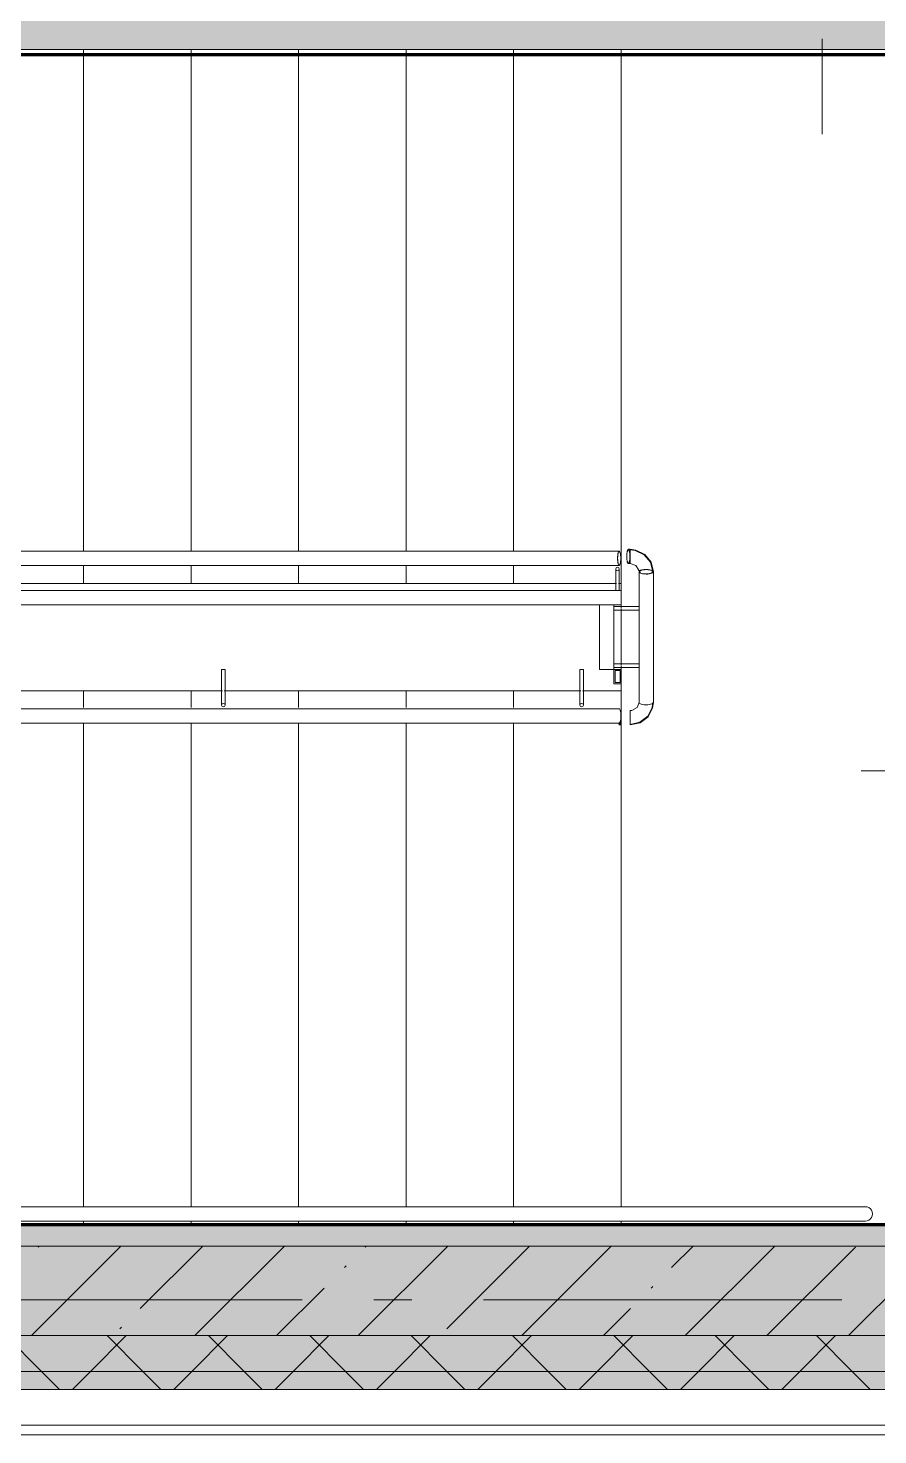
# Model space of a CAD drawing. Header units: millimetres. Extents: x -537608 to 253996, y -217170 to 186033.
# Drawn here: x -243231 to -240860, y 148244 to 152171 of the extents above; entities that cross this region are included whole.
import ezdxf

# ---------------------------------------------------------------- set-up
doc = ezdxf.new("R2010")
doc.units = ezdxf.units.MM
doc.layers.add('16) Лак 1.6м', color=160, linetype='Continuous', lineweight=90)
doc.layers.add('PDF _Геометрия', color=7, linetype='Continuous')
doc.layers.add('PDF _Сплошная заливка', color=7, linetype='Continuous', true_color=0xffffff)

msp = doc.modelspace()

# ---------------------------------------------------------------- hatches: boundary and pattern name
at = {"layer": 'PDF _Сплошная заливка', "transparency": 33554559}
msp.add_hatch(color=256, dxfattribs=at).paths.add_polyline_path([(-240076.192, 152171.255), (-239826.191, 152171.255), (-239826.191, 152421.256), (-245276.1904, 152421.256), (-245276.1904, 152171.255), (-241623.623, 152171.255)])
at = {"layer": 'PDF _Сплошная заливка', "true_color": 0x56bc34, "transparency": 33554559}
msp.add_hatch(color=85, dxfattribs=at).paths.add_polyline_path([(-240136.1905, 152111.2544), (-240076.192, 152111.2544), (-240076.192, 152171.255), (-245527.1904, 152171.255), (-245527.1904, 152111.2544), (-241623.623, 152111.2544)])
h = msp.add_hatch(color=85, dxfattribs=at)
h.paths.add_polyline_path([(-240136.1905, 148771.257), (-240136.1905, 148831.2555), (-246376.1904, 148831.2555), (-246376.1904, 148771.257), (-240788.7529, 148771.257)], flags=0)
h.paths.add_polyline_path([(-247546.1914, 148771.257), (-247376.1899, 148771.257), (-247376.1899, 148831.2555), (-247576.1907, 148831.2555), (-247576.1907, 148771.257)], flags=0)
at = {"layer": 'PDF _Сплошная заливка', "transparency": 33554559}
h = msp.add_hatch(color=256, dxfattribs=at)
h.paths.add_polyline_path([(-240076.192, 148521.2561), (-240076.192, 148771.257), (-246376.1904, 148771.257), (-246376.1904, 148521.2561), (-240788.7529, 148521.2561)], flags=0)
h.paths.add_polyline_path([(-247376.1899, 148521.2561), (-247376.1899, 148771.257), (-247546.1914, 148771.257), (-247546.1914, 148521.2561), (-247467.7076, 148521.2561)], flags=0)
h = msp.add_hatch(color=256, dxfattribs=at)
h.paths.add_polyline_path([(-245797.9674, 148421.2557), (-240126.19, 148421.2557), (-240126.19, 148521.2561), (-246436.1889, 148521.2561), (-246436.1889, 148421.2557)], flags=0)
h.paths.add_polyline_path([(-247576.1907, 148421.2557), (-247311.1879, 148421.2557), (-247311.1879, 148521.2561), (-247576.1907, 148521.2561), (-247576.1907, 148509.7679)], flags=0)
h.paths.add_polyline_path([(-250492.7409, 148421.2557), (-250492.7409, 148521.2561), (-251826.1898, 148521.2561), (-251826.1898, 148421.2557), (-250807.184, 148421.2557)], flags=0)
h.paths.add_polyline_path([(-248076.1883, 148421.2557), (-248076.1883, 148521.2561), (-249617.7375, 148521.2561), (-249617.7375, 148421.2557), (-248302.5757, 148421.2557)], flags=0)
h.paths.add_polyline_path([(-253526.1878, 148421.2557), (-253526.1878, 148521.2561), (-254826.1885, 148521.2561), (-254826.1885, 148421.2557), (-254146.6604, 148421.2557)], flags=0)
h.paths.add_polyline_path([(-256651.2687, 148421.2557), (-256526.1864, 148421.2557), (-256526.1864, 148521.2561), (-257826.1871, 148521.2561), (-257826.1871, 148421.2557), (-257486.1367, 148421.2557)], flags=0)
h.paths.add_polyline_path([(-260825.613, 148421.2557), (-259526.1893, 148421.2557), (-259526.1893, 148521.2561), (-260826.1857, 148521.2561), (-260826.1857, 148421.2557)], flags=0)
h.paths.add_polyline_path([(-262526.188, 148421.2557), (-262526.188, 148521.2561), (-263826.1887, 148521.2561), (-263826.1887, 148421.2557), (-263330.2213, 148421.2557)], flags=0)
h.paths.add_polyline_path([(-266669.6977, 148421.2557), (-265526.1866, 148421.2557), (-265526.1866, 148521.2561), (-266826.1873, 148521.2561), (-266826.1873, 148421.2557)], flags=0)
h.paths.add_polyline_path([(-269174.306, 148421.2557), (-268526.1852, 148421.2557), (-268526.1852, 148521.2561), (-270126.187, 148521.2561), (-270126.187, 148421.2557), (-270009.1741, 148421.2557)], flags=0)
h.paths.add_polyline_path([(-271826.185, 148421.2557), (-271826.185, 148521.2561), (-273126.1857, 148521.2561), (-273126.1857, 148421.2557), (-272513.7824, 148421.2557)], flags=0)
h.paths.add_polyline_path([(-274826.1836, 148421.2557), (-274826.1836, 148521.2561), (-276126.1843, 148521.2561), (-276126.1843, 148421.2557), (-275018.3907, 148421.2557)], flags=0)
h.paths.add_polyline_path([(-277826.1866, 148421.2557), (-277826.1866, 148521.2561), (-279126.1829, 148521.2561), (-279126.1829, 148421.2557), (-278357.8713, 148421.2557)], flags=0)
h.paths.add_polyline_path([(-283826.1838, 148421.2557), (-283826.1838, 148521.2561), (-285126.1802, 148521.2561), (-285126.1802, 148421.2557), (-284201.9517, 148421.2557)], flags=0)
h.paths.add_polyline_path([(-280826.1809, 148421.2557), (-280826.1809, 148521.2561), (-282126.1859, 148521.2561), (-282126.1859, 148421.2557), (-280862.4796, 148421.2557)], flags=0)
h.paths.add_polyline_path([(-288126.1831, 148421.2557), (-286826.1781, 148421.2557), (-286826.1781, 148521.2561), (-288126.1831, 148521.2561), (-288126.1831, 148505.1089)], flags=0)
h.paths.add_polyline_path([(-290046.0407, 148421.2557), (-289826.1811, 148421.2557), (-289826.1811, 148521.2561), (-291126.1775, 148521.2561), (-291126.1775, 148421.2557), (-290880.9044, 148421.2557)], flags=0)
h.paths.add_polyline_path([(-292826.184, 148421.2557), (-292826.184, 148521.2561), (-294126.1804, 148521.2561), (-294126.1804, 148421.2557), (-293385.5127, 148421.2557)], flags=0)
h.paths.add_polyline_path([(-295890.121, 148421.2557), (-295826.1783, 148421.2557), (-295826.1783, 148521.2561), (-297126.1833, 148521.2561), (-297126.1833, 148421.2557), (-296724.9933, 148421.2557)], flags=0)
h.paths.add_polyline_path([(-298001.1781, 148421.2557), (-298001.1781, 148521.2561), (-307838.1777, 148521.2561), (-307838.1777, 148421.2557), (-298394.7294, 148421.2557)], flags=0)
h.paths.add_polyline_path([(-309248.0263, 148421.2557), (-308713.1811, 148421.2557), (-308713.1811, 148521.2561), (-316976.1736, 148521.2561), (-316976.1736, 148421.2557), (-310082.8987, 148421.2557)], flags=0)
h = msp.add_hatch(color=256, dxfattribs=at)
h.paths.add_polyline_path([(-240371.3189, 148371.2555), (-240176.1902, 148371.2555), (-240176.1902, 148421.2557), (-246436.1889, 148421.2557), (-246436.1889, 148371.2555), (-240788.7529, 148371.2555)], flags=0)
h.paths.add_polyline_path([(-247311.1879, 148371.2555), (-247311.1879, 148421.2557), (-247576.1907, 148421.2557), (-247576.1907, 148371.2555), (-247467.7076, 148371.2555)], flags=0)
h.paths.add_polyline_path([(-248076.1883, 148371.2555), (-248076.1883, 148421.2557), (-249617.7375, 148421.2557), (-249617.7375, 148371.2555), (-248302.5757, 148371.2555)], flags=0)
h.paths.add_polyline_path([(-250492.7409, 148371.2555), (-250492.7409, 148421.2557), (-251826.1898, 148421.2557), (-251826.1898, 148371.2555), (-250807.184, 148371.2555)], flags=0)
h.paths.add_polyline_path([(-254146.6604, 148371.2555), (-253526.1878, 148371.2555), (-253526.1878, 148421.2557), (-254826.1885, 148421.2557), (-254826.1885, 148371.2555)], flags=0)
h.paths.add_polyline_path([(-256651.2687, 148371.2555), (-256526.1864, 148371.2555), (-256526.1864, 148421.2557), (-257826.1871, 148421.2557), (-257826.1871, 148371.2555), (-257486.1367, 148371.2555)], flags=0)
h.paths.add_polyline_path([(-260825.613, 148371.2555), (-259526.1893, 148371.2555), (-259526.1893, 148421.2557), (-260826.1857, 148421.2557), (-260826.1857, 148371.2555)], flags=0)
h.paths.add_polyline_path([(-262526.188, 148371.2555), (-262526.188, 148421.2557), (-263826.1887, 148421.2557), (-263826.1887, 148371.2555), (-263330.2213, 148371.2555)], flags=0)
h.paths.add_polyline_path([(-265834.8297, 148371.2555), (-265526.1866, 148371.2555), (-265526.1866, 148421.2557), (-266826.1873, 148421.2557), (-266826.1873, 148371.2555), (-266669.6977, 148371.2555)], flags=0)
h.paths.add_polyline_path([(-268526.1852, 148371.2555), (-268526.1852, 148421.2557), (-270126.187, 148421.2557), (-270126.187, 148371.2555), (-269174.306, 148371.2555)], flags=0)
h.paths.add_polyline_path([(-271826.185, 148371.2555), (-271826.185, 148421.2557), (-273126.1857, 148421.2557), (-273126.1857, 148371.2555), (-272513.7824, 148371.2555)], flags=0)
h.paths.add_polyline_path([(-274826.1836, 148371.2555), (-274826.1836, 148421.2557), (-276126.1843, 148421.2557), (-276126.1843, 148371.2555), (-275018.3907, 148371.2555)], flags=0)
h.paths.add_polyline_path([(-280862.4796, 148371.2555), (-280826.1809, 148371.2555), (-280826.1809, 148421.2557), (-282126.1859, 148421.2557), (-282126.1859, 148371.2555), (-281697.3434, 148371.2555)], flags=0)
h.paths.add_polyline_path([(-278357.8713, 148371.2555), (-277826.1866, 148371.2555), (-277826.1866, 148421.2557), (-279126.1829, 148421.2557), (-279126.1829, 148371.2555)], flags=0)
h.paths.add_polyline_path([(-284201.9517, 148371.2555), (-283826.1838, 148371.2555), (-283826.1838, 148421.2557), (-285126.1802, 148421.2557), (-285126.1802, 148371.2555), (-285036.824, 148371.2555)], flags=0)
h.paths.add_polyline_path([(-286826.1781, 148371.2555), (-286826.1781, 148421.2557), (-288126.1831, 148421.2557), (-288126.1831, 148371.2555), (-287541.4324, 148371.2555)], flags=0)
h.paths.add_polyline_path([(-290880.9044, 148371.2555), (-289826.1811, 148371.2555), (-289826.1811, 148421.2557), (-291126.1775, 148421.2557), (-291126.1775, 148371.2555)], flags=0)
h.paths.add_polyline_path([(-294126.1804, 148371.2555), (-292826.184, 148371.2555), (-292826.184, 148421.2557), (-294126.1804, 148421.2557)], flags=0)
h.paths.add_polyline_path([(-295826.1783, 148371.2555), (-295826.1783, 148421.2557), (-297126.1833, 148421.2557), (-297126.1833, 148371.2555), (-295890.121, 148371.2555)], flags=0)
h.paths.add_polyline_path([(-298394.7294, 148371.2555), (-298001.1781, 148371.2555), (-298001.1781, 148421.2557), (-307838.1777, 148421.2557), (-307838.1777, 148371.2555), (-300064.4654, 148371.2555)], flags=0)
h.paths.add_polyline_path([(-308713.1811, 148371.2555), (-308713.1811, 148421.2557), (-317076.174, 148421.2557), (-317076.174, 148371.2555), (-309248.0263, 148371.2555)], flags=0)

# ---------------------------------------------------------------- linework, layer by layer
at = {"layer": '16) Лак 1.6м'}
for points in [[(-247376.1899, 156211.2551), (-247516.1879, 156211.2551), (-247516.1879, 148831.2555), (-240136.1905, 148831.2555), (-240136.1905, 150441.2557)], [(-245572.9906, 152097.2029), (-240132.9937, 152097.2029), (-240132.9937, 150126.0921)]]:
    msp.add_lwpolyline(points, dxfattribs=at)
at = {"layer": 'PDF _Геометрия', "lineweight": 9}
for p, q in [((-241015.2694, 152141.2558), (-241015.2694, 151875.1055)), ((-245527.1904, 152111.2544), (-240136.1905, 152111.2544)), ((-241581.4682, 150711.2555), (-245470.9122, 150711.2555)), ((-241586.1918, 150691.2567), (-241586.0712, 150695.7068)), ((-241586.0712, 150686.8065), (-241586.1918, 150691.2567)), ((-241586.0712, 150695.7068), (-241585.7224, 150699.9331)), ((-241585.7224, 150682.5781), (-241586.0712, 150686.8065)), ((-241585.7095, 150695.6831), (-241585.8387, 150691.2567)), ((-241585.8387, 150691.2567), (-241585.7095, 150686.828)), ((-241585.7224, 150699.9331), (-241585.1626, 150703.7266)), ((-241585.1626, 150678.7867), (-241585.7224, 150682.5781)), ((-241585.3349, 150699.8534), (-241585.7095, 150695.6831)), ((-241585.7095, 150686.828), (-241585.3349, 150682.6578)), ((-241584.7364, 150703.5242), (-241585.3349, 150699.8534)), ((-241585.3349, 150682.6578), (-241584.7364, 150678.9891)), ((-241585.1626, 150703.7266), (-241584.4134, 150706.8935)), ((-241583.9484, 150706.4802), (-241584.7364, 150703.5242)), ((-241584.7364, 150678.9891), (-241583.9484, 150676.031)), ((-241584.4134, 150706.8935), (-241583.5178, 150709.2748)), ((-241583.5178, 150709.2748), (-241582.5188, 150710.7538)), ((-241581.9978, 150709.6214), (-241583.0183, 150708.5535)), ((-241582.5188, 150710.7538), (-241581.4682, 150711.2555)), ((-241581.4682, 150709.7569), (-241581.9978, 150709.6214)), ((-241581.4682, 150711.2555), (-241580.4176, 150710.7538)), ((-241580.9429, 150709.6214), (-241581.4682, 150709.7569)), ((-241579.9224, 150708.5535), (-241580.9429, 150709.6214)), ((-241580.4176, 150710.7538), (-241579.4229, 150709.2748)), ((-241578.988, 150706.4802), (-241579.9224, 150708.5535)), ((-241578.2, 150703.5242), (-241578.988, 150706.4802)), ((-241578.988, 150676.031), (-241578.2, 150678.9891)), ((-241577.6015, 150699.8534), (-241578.2, 150703.5242)), ((-241578.2, 150678.9891), (-241577.6015, 150682.6578)), ((-241577.778, 150703.7266), (-241577.214, 150699.9331)), ((-241577.214, 150682.5781), (-241577.778, 150678.7867)), ((-241577.2312, 150695.6831), (-241577.6015, 150699.8534)), ((-241577.6015, 150682.6578), (-241577.2312, 150686.828)), ((-241577.102, 150691.2567), (-241577.2312, 150695.6831)), ((-241577.2312, 150686.828), (-241577.102, 150691.2567)), ((-241577.214, 150699.9331), (-241576.8652, 150695.7068)), ((-241576.8652, 150686.8065), (-241577.214, 150682.5781)), ((-241576.8652, 150695.7068), (-241576.7489, 150691.2567)), ((-241576.7489, 150691.2567), (-241576.8652, 150686.8065)), ((-241560.6319, 150696.3011), (-241560.5156, 150700.7511)), ((-241560.5156, 150691.8509), (-241560.6319, 150696.3011)), ((-241560.5156, 150700.7511), (-241560.1668, 150704.9774)), ((-241560.1668, 150687.6224), (-241560.5156, 150691.8509)), ((-241560.1539, 150700.7275), (-241560.2788, 150696.3011)), ((-241560.2788, 150696.3011), (-241560.1539, 150691.8724)), ((-241560.1668, 150704.9774), (-241559.6028, 150708.7709)), ((-241559.6028, 150683.8311), (-241560.1668, 150687.6224)), ((-241559.7793, 150704.8977), (-241560.1539, 150700.7275)), ((-241560.1539, 150691.8724), (-241559.7793, 150687.7021)), ((-241559.1808, 150708.5686), (-241559.7793, 150704.8977)), ((-241559.7793, 150687.7021), (-241559.1808, 150684.0335)), ((-241559.6028, 150708.7709), (-241558.8579, 150711.9379)), ((-241558.8579, 150680.6641), (-241559.6028, 150683.8311)), ((-241558.3928, 150711.5267), (-241559.1808, 150708.5686)), ((-241559.1808, 150684.0335), (-241558.3928, 150681.0753)), ((-241558.8579, 150711.9379), (-241557.9622, 150714.3191)), ((-241557.9622, 150678.2808), (-241558.8579, 150680.6641)), ((-241557.4627, 150713.5979), (-241558.3928, 150711.5267)), ((-241558.3928, 150681.0753), (-241557.4627, 150679.0021)), ((-241557.9622, 150714.3191), (-241556.9632, 150715.7982)), ((-241556.4379, 150714.6657), (-241557.4627, 150713.5979)), ((-241557.4627, 150679.0021), (-241556.4379, 150677.9364)), ((-241556.9632, 150715.7982), (-241555.9126, 150716.2998)), ((-241555.9126, 150714.8013), (-241556.4379, 150714.6657)), ((-241551.189, 150716.2998), (-241555.9126, 150716.2998)), ((-241555.9126, 150716.2998), (-241554.862, 150715.7982)), ((-241555.3873, 150714.6657), (-241555.9126, 150714.8013)), ((-241554.3625, 150713.5979), (-241555.3873, 150714.6657)), ((-241555.3873, 150677.9364), (-241554.3625, 150679.0021)), ((-241554.862, 150715.7982), (-241553.863, 150714.3191)), ((-241553.4324, 150711.5267), (-241554.3625, 150713.5979)), ((-241554.3625, 150679.0021), (-241553.4324, 150681.0753)), ((-241553.863, 150714.3191), (-241552.9674, 150711.9379)), ((-241552.9674, 150680.6641), (-241553.863, 150678.2808)), ((-241552.6444, 150708.5686), (-241553.4324, 150711.5267)), ((-241553.4324, 150681.0753), (-241552.6444, 150684.0335)), ((-241552.9674, 150711.9379), (-241552.2224, 150708.7709)), ((-241552.2224, 150683.8311), (-241552.9674, 150680.6641)), ((-241552.0459, 150704.8977), (-241552.6444, 150708.5686)), ((-241552.6444, 150684.0335), (-241552.0459, 150687.7021)), ((-241552.2224, 150708.7709), (-241551.6584, 150704.9774)), ((-241551.6584, 150687.6224), (-241552.2224, 150683.8311)), ((-241551.6713, 150700.7275), (-241552.0459, 150704.8977)), ((-241552.0459, 150687.7021), (-241551.6713, 150691.8724)), ((-241551.5464, 150696.3011), (-241551.6713, 150700.7275)), ((-241551.6713, 150691.8724), (-241551.5464, 150696.3011)), ((-241551.6584, 150704.9774), (-241551.3096, 150700.7511)), ((-241551.3096, 150691.8509), (-241551.6584, 150687.6224)), ((-241551.3096, 150700.7511), (-241551.189, 150696.3011)), ((-241551.189, 150696.3011), (-241551.3096, 150691.8509)), ((-241535.339, 150714.4116), (-241551.189, 150716.2998)), ((-241551.189, 150716.2567), (-241551.189, 150716.2998)), ((-241551.189, 150716.2998), (-241551.189, 150715.9188)), ((-241551.189, 150715.6195), (-241551.189, 150716.2998)), ((-241551.189, 150716.2998), (-241551.189, 150715.6195)), ((-241551.189, 150715.2341), (-241551.189, 150716.2567)), ((-241551.189, 150715.9188), (-241551.189, 150714.2459)), ((-241551.189, 150713.6215), (-241551.189, 150715.6195)), ((-241551.189, 150715.6195), (-241551.189, 150713.6215)), ((-241551.189, 150713.3223), (-241551.189, 150715.2341)), ((-241536.6825, 150713.1845), (-241551.189, 150714.8013)), ((-241551.189, 150714.1705), (-241551.189, 150714.8013)), ((-241551.189, 150714.8013), (-241551.189, 150714.1705)), ((-241551.189, 150714.4482), (-241551.189, 150714.7992)), ((-241551.189, 150714.7992), (-241551.189, 150714.7604)), ((-241551.189, 150714.7604), (-241551.189, 150713.8132)), ((-241551.189, 150712.9003), (-241551.189, 150714.4482)), ((-241551.189, 150714.2459), (-241551.189, 150711.348)), ((-241551.189, 150712.3212), (-241551.189, 150714.1705)), ((-241551.189, 150714.1705), (-241551.189, 150712.3212)), ((-241551.189, 150713.8132), (-241551.189, 150711.6731)), ((-241551.189, 150710.4416), (-241551.189, 150713.6215)), ((-241551.189, 150713.6215), (-241551.189, 150710.4416)), ((-241551.189, 150710.5601), (-241551.189, 150713.3223)), ((-241551.189, 150710.2199), (-241551.189, 150712.9003)), ((-241551.189, 150709.3823), (-241551.189, 150712.3212)), ((-241551.189, 150712.3212), (-241551.189, 150709.3823)), ((-241551.189, 150711.6731), (-241551.189, 150708.4867)), ((-241551.189, 150711.348), (-241551.189, 150707.4275)), ((-241551.189, 150707.083), (-241551.189, 150710.5601)), ((-241551.189, 150706.3015), (-241551.189, 150710.4416)), ((-241551.189, 150710.4416), (-241551.189, 150706.3015)), ((-241551.189, 150706.5922), (-241551.189, 150710.2199)), ((-241551.189, 150705.5501), (-241551.189, 150709.3823)), ((-241551.189, 150709.3823), (-241551.189, 150705.5501)), ((-241551.189, 150708.4867), (-241551.189, 150704.4693)), ((-241551.189, 150707.4275), (-241551.189, 150702.7448)), ((-241551.189, 150703.0677), (-241551.189, 150707.083)), ((-241551.189, 150702.2626), (-241551.189, 150706.5922)), ((-241551.189, 150701.4767), (-241551.189, 150706.3015)), ((-241551.189, 150706.3015), (-241551.189, 150701.4767)), ((-241551.189, 150701.0892), (-241551.189, 150705.5501)), ((-241551.189, 150705.5501), (-241551.189, 150701.0892)), ((-241551.189, 150704.4693), (-241551.189, 150699.8943)), ((-241551.189, 150698.7102), (-241551.189, 150703.0677)), ((-241551.189, 150702.7448), (-241551.189, 150698.3678)), ((-241551.189, 150697.526), (-241551.189, 150702.2626)), ((-241551.189, 150696.3011), (-241551.189, 150701.4767)), ((-241551.189, 150701.4767), (-241551.189, 150696.3011)), ((-241551.189, 150696.3011), (-241551.189, 150701.0892)), ((-241551.189, 150701.0892), (-241551.189, 150696.3011)), ((-241551.189, 150699.8943), (-241551.189, 150695.0739)), ((-241551.189, 150694.232), (-241551.189, 150698.7102)), ((-241551.189, 150698.3678), (-241551.189, 150693.8897)), ((-241551.189, 150692.7078), (-241551.189, 150697.526)), ((-241551.189, 150696.3011), (-241551.189, 150691.1232)), ((-241551.189, 150691.1232), (-241551.189, 150696.3011)), ((-241551.189, 150696.3011), (-241551.189, 150691.5128)), ((-241551.189, 150691.5128), (-241551.189, 150696.3011)), ((-241551.189, 150695.0739), (-241551.189, 150690.3395)), ((-241551.189, 150689.8551), (-241551.189, 150694.232)), ((-241551.189, 150693.8897), (-241551.189, 150689.5343)), ((-241551.189, 150688.1327), (-241551.189, 150692.7078)), ((-241551.189, 150691.5128), (-241551.189, 150687.0498)), ((-241551.189, 150687.0498), (-241551.189, 150691.5128)), ((-241551.189, 150691.1232), (-241551.189, 150686.3005)), ((-241551.189, 150686.3005), (-241551.189, 150691.1232)), ((-241551.189, 150690.3395), (-241551.189, 150686.0099)), ((-241551.189, 150685.1746), (-241551.189, 150689.8551)), ((-241551.189, 150689.5343), (-241551.189, 150685.5169)), ((-241551.189, 150684.1153), (-241551.189, 150688.1327)), ((-241551.189, 150687.0498), (-241551.189, 150683.2197)), ((-241551.189, 150683.2197), (-241551.189, 150687.0498)), ((-241551.189, 150686.3005), (-241551.189, 150682.1583)), ((-241551.189, 150682.1583), (-241551.189, 150686.3005)), ((-241551.189, 150686.0099), (-241551.189, 150682.38)), ((-241551.189, 150685.5169), (-241551.189, 150682.0398)), ((-241551.189, 150681.2519), (-241551.189, 150685.1746)), ((-241551.189, 150680.9268), (-241551.189, 150684.1153)), ((-241551.189, 150683.2197), (-241551.189, 150680.2788)), ((-241551.189, 150680.2788), (-241551.189, 150683.2197)), ((-241551.189, 150682.38), (-241551.189, 150679.7017)), ((-241551.189, 150682.1583), (-241551.189, 150678.9805)), ((-241551.189, 150678.9805), (-241551.189, 150682.1583)), ((-241551.189, 150682.0398), (-241551.189, 150679.2776)), ((-241551.189, 150678.3562), (-241551.189, 150681.2519)), ((-241551.189, 150678.7867), (-241551.189, 150680.9268)), ((-241551.189, 150680.2788), (-241551.189, 150678.4315)), ((-241551.189, 150678.4315), (-241551.189, 150680.2788)), ((-241551.189, 150679.7017), (-241551.189, 150678.1538)), ((-241551.189, 150679.2776), (-241551.189, 150677.3679)), ((-241551.189, 150678.9805), (-241551.189, 150676.9825)), ((-241551.189, 150676.9825), (-241551.189, 150678.9805)), ((-241511.3766, 150701.3045), (-241536.6825, 150713.1845)), ((-241509.904, 150702.058), (-241535.339, 150714.4116)), ((-241493.9377, 150680.1345), (-241511.3766, 150701.3045)), ((-241492.4392, 150680.4897), (-241509.904, 150702.058)), ((-241487.6899, 150653.7005), (-241493.9377, 150680.1345)), ((-241486.1913, 150653.7005), (-241492.4392, 150680.4897)), ((-245470.9122, 150671.2557), (-241581.4682, 150671.2557)), ((-241591.1909, 150661.2552), (-241591.1909, 150661.0055)), ((-241591.1909, 150661.0055), (-241591.1909, 150652.637)), ((-241591.1909, 150652.637), (-241591.1909, 150636.2551)), ((-241584.4134, 150675.6198), (-241585.1626, 150678.7867)), ((-241583.5178, 150673.2364), (-241584.4134, 150675.6198)), ((-241582.5188, 150671.7573), (-241583.5178, 150673.2364)), ((-241583.0183, 150673.9577), (-241581.9978, 150672.8898)), ((-241581.4682, 150671.2557), (-241582.5188, 150671.7573)), ((-241581.9978, 150672.8898), (-241581.4682, 150672.7563)), ((-241581.4682, 150672.7563), (-241580.9429, 150672.8898)), ((-241580.4176, 150671.7573), (-241581.4682, 150671.2557)), ((-241581.1926, 150655.1409), (-241581.1926, 150661.2552)), ((-241581.1926, 150639.7903), (-241581.1926, 150655.1409)), ((-241581.1926, 150636.2551), (-241581.1926, 150639.7903)), ((-241580.9429, 150672.8898), (-241579.9224, 150673.9577)), ((-241579.4229, 150673.2364), (-241580.4176, 150671.7573)), ((-241579.9224, 150673.9577), (-241578.988, 150676.031)), ((-241556.9632, 150676.8017), (-241557.9622, 150678.2808)), ((-241555.9126, 150676.3001), (-241556.9632, 150676.8017)), ((-241556.4379, 150677.9364), (-241555.9126, 150677.8007)), ((-241555.9126, 150677.8007), (-241555.3873, 150677.9364)), ((-241554.862, 150676.8017), (-241555.9126, 150676.3001)), ((-241555.9126, 150676.3001), (-241551.189, 150676.3001)), ((-241553.863, 150678.2808), (-241554.862, 150676.8017)), ((-241551.189, 150677.8416), (-241551.189, 150678.7867)), ((-241551.189, 150678.4315), (-241551.189, 150677.8007)), ((-241551.189, 150677.8007), (-241551.189, 150678.4315)), ((-241551.189, 150676.6812), (-241551.189, 150678.3562)), ((-241551.189, 150678.1538), (-241551.189, 150677.8007)), ((-241551.189, 150677.8007), (-241551.189, 150677.8416)), ((-241551.189, 150677.3679), (-241551.189, 150676.3453)), ((-241551.189, 150676.9825), (-241551.189, 150676.3001)), ((-241551.189, 150676.3001), (-241551.189, 150676.9825)), ((-241551.189, 150676.3023), (-241551.189, 150676.6812)), ((-241551.189, 150676.3453), (-241551.189, 150676.3023)), ((-241551.189, 150676.3001), (-241535.2916, 150671.1244)), ((-241535.2916, 150671.1244), (-241526.7186, 150658.3057)), ((-241526.7186, 150658.3057), (-241526.1889, 150653.7005)), ((-241526.1889, 150653.7005), (-241525.5086, 150655.369)), ((-241525.6895, 150655.1365), (-241526.1889, 150653.7005)), ((-241526.1889, 150653.7005), (-241526.1889, 150288.8115)), ((-241526.1889, 150653.7005), (-241525.5086, 150652.0342)), ((-241525.5086, 150652.0342), (-241526.1889, 150653.7005)), ((-241524.2082, 150656.4994), (-241525.6895, 150655.1365)), ((-241525.5086, 150655.369), (-241523.5107, 150656.9235)), ((-241525.5086, 150652.0342), (-241523.5107, 150650.4797)), ((-241523.5107, 150650.4797), (-241525.5086, 150652.0342)), ((-241524.0619, 150655.2442), (-241524.6905, 150653.7005)), ((-241524.6905, 150653.7005), (-241524.0619, 150655.2442)), ((-241524.6905, 150653.7005), (-241524.0619, 150652.159)), ((-241524.0619, 150652.159), (-241524.6905, 150653.7005)), ((-241521.827, 150657.7201), (-241524.2082, 150656.4994)), ((-241522.2103, 150656.6824), (-241524.0619, 150655.2442)), ((-241524.0619, 150655.2442), (-241522.2103, 150656.6824)), ((-241524.0619, 150652.159), (-241522.2103, 150650.7208)), ((-241522.2103, 150650.7208), (-241524.0619, 150652.159)), ((-241523.5107, 150650.4797), (-241520.3329, 150649.1428)), ((-241520.3329, 150649.1428), (-241523.5107, 150650.4797)), ((-241519.2736, 150657.916), (-241522.2103, 150656.6824)), ((-241522.2103, 150656.6824), (-241519.2736, 150657.916)), ((-241518.6622, 150658.7406), (-241521.827, 150657.7201)), ((-241520.3329, 150649.1428), (-241516.1906, 150648.1201)), ((-241516.1906, 150648.1201), (-241520.3329, 150649.1428)), ((-241515.4414, 150658.8655), (-241519.2736, 150657.916)), ((-241519.2736, 150657.916), (-241515.4414, 150658.8655)), ((-241514.8687, 150659.507), (-241518.6622, 150658.7406)), ((-241516.1906, 150659.2831), (-241511.368, 150659.9269)), ((-241516.1906, 150648.1201), (-241511.368, 150647.4763)), ((-241511.368, 150647.4763), (-241516.1906, 150648.1201)), ((-241510.9805, 150659.4597), (-241515.4414, 150658.8655)), ((-241515.4414, 150658.8655), (-241510.9805, 150659.4597)), ((-241510.9805, 150647.9435), (-241515.4414, 150648.5377)), ((-241515.4414, 150648.5377), (-241510.9805, 150647.9435)), ((-241510.6446, 150659.985), (-241514.8687, 150659.507)), ((-241511.368, 150659.9269), (-241506.1923, 150660.1465)), ((-241511.368, 150647.4763), (-241506.1923, 150647.2567)), ((-241506.1923, 150647.2567), (-241511.368, 150647.4763)), ((-241506.1923, 150659.6642), (-241510.9805, 150659.4597)), ((-241510.9805, 150659.4597), (-241506.1923, 150659.6642)), ((-241506.1923, 150647.739), (-241510.9805, 150647.9435)), ((-241510.9805, 150647.9435), (-241506.1923, 150647.739)), ((-241506.1923, 150660.1465), (-241510.6446, 150659.985)), ((-241506.1923, 150660.1465), (-241501.0123, 150659.9269)), ((-241501.0123, 150659.9269), (-241506.1923, 150660.1465)), ((-241501.4042, 150659.4597), (-241506.1923, 150659.6642)), ((-241506.1923, 150659.6642), (-241501.4042, 150659.4597)), ((-241501.4042, 150647.9435), (-241506.1923, 150647.739)), ((-241506.1923, 150647.739), (-241501.4042, 150647.9435)), ((-241506.1923, 150647.2567), (-241501.7357, 150647.4182)), ((-241501.7357, 150647.4182), (-241497.5116, 150647.894)), ((-241496.9389, 150658.8655), (-241501.4042, 150659.4597)), ((-241501.4042, 150659.4597), (-241496.9389, 150658.8655)), ((-241496.9389, 150648.5377), (-241501.4042, 150647.9435)), ((-241501.4042, 150647.9435), (-241496.9389, 150648.5377)), ((-241501.0123, 150659.9269), (-241496.1897, 150659.2831)), ((-241496.1897, 150659.2831), (-241501.0123, 150659.9269)), ((-241497.5116, 150647.894), (-241493.7181, 150648.6626)), ((-241493.111, 150657.916), (-241496.9389, 150658.8655)), ((-241496.9389, 150658.8655), (-241493.111, 150657.916)), ((-241493.111, 150649.4851), (-241496.9389, 150648.5377)), ((-241496.9389, 150648.5377), (-241493.111, 150649.4851)), ((-241493.7181, 150648.6626), (-241490.5533, 150649.6831)), ((-241490.17, 150656.6824), (-241493.111, 150657.916)), ((-241493.111, 150657.916), (-241490.17, 150656.6824)), ((-241490.17, 150650.7208), (-241493.111, 150649.4851)), ((-241493.111, 150649.4851), (-241490.17, 150650.7208)), ((-241490.5533, 150649.6831), (-241488.1721, 150650.9038)), ((-241488.3228, 150655.2442), (-241490.17, 150656.6824)), ((-241490.17, 150656.6824), (-241488.3228, 150655.2442)), ((-241488.3228, 150652.159), (-241490.17, 150650.7208)), ((-241490.17, 150650.7208), (-241488.3228, 150652.159)), ((-241486.8717, 150655.369), (-241488.8696, 150656.9235)), ((-241488.8696, 150656.9235), (-241486.8717, 150655.369)), ((-241487.6899, 150653.7005), (-241488.3228, 150655.2442)), ((-241488.3228, 150655.2442), (-241487.6899, 150653.7005)), ((-241487.6899, 150653.7005), (-241488.3228, 150652.159)), ((-241488.3228, 150652.159), (-241487.6899, 150653.7005)), ((-241488.1721, 150650.9038), (-241486.6908, 150652.2667)), ((-241486.1913, 150653.7005), (-241486.8717, 150655.369)), ((-241486.8717, 150655.369), (-241486.1913, 150653.7005)), ((-241486.6908, 150652.2667), (-241486.1913, 150653.7005)), ((-241486.1913, 150288.8115), (-241486.1913, 150653.7005)), ((-245476.1912, 150601.2568), (-241576.1891, 150601.2568)), ((-241591.1909, 150636.2551), (-241591.1909, 150601.2568)), ((-241581.1926, 150601.2568), (-241581.1926, 150636.2551)), ((-241576.1891, 150601.2568), (-241576.1891, 150561.257)), ((-241576.1891, 150561.257), (-245476.1912, 150561.257)), ((-241636.1919, 150561.257), (-241636.1919, 150381.255)), ((-241596.19, 150561.257), (-241596.19, 150381.255)), ((-241531.1924, 150556.2557), (-241596.19, 150556.2557)), ((-241596.19, 150546.2552), (-241531.1924, 150546.2552)), ((-241525.5086, 150556.2557), (-241531.1924, 150556.2557)), ((-241531.1924, 150546.2552), (-241527.6573, 150546.2552)), ((-242691.1909, 150306.2569), (-242691.1909, 150381.255)), ((-242691.1909, 150381.255), (-242691.1909, 150306.2569)), ((-242691.0186, 150381.255), (-242691.1909, 150381.255)), ((-242691.1909, 150381.255), (-242691.0186, 150381.255)), ((-242691.0186, 150381.255), (-242691.1909, 150381.255)), ((-242691.1909, 150381.255), (-242691.0186, 150381.255)), ((-242690.5191, 150381.255), (-242691.0186, 150381.255)), ((-242691.0186, 150381.255), (-242690.5191, 150381.255)), ((-242690.5191, 150381.255), (-242691.0186, 150381.255)), ((-242691.0186, 150381.255), (-242690.5191, 150381.255)), ((-242689.7268, 150381.255), (-242690.5191, 150381.255)), ((-242690.5191, 150381.255), (-242689.7268, 150381.255)), ((-242689.7268, 150381.255), (-242690.5191, 150381.255)), ((-242690.5191, 150381.255), (-242689.7268, 150381.255)), ((-242689.7268, 150381.255), (-242688.6891, 150381.255)), ((-242688.6891, 150381.255), (-242687.4834, 150381.255)), ((-242687.4834, 150381.255), (-242686.1917, 150381.255)), ((-242686.1917, 150381.255), (-242684.8956, 150381.255)), ((-242684.8956, 150381.255), (-242683.69, 150381.255)), ((-242683.69, 150381.255), (-242682.6565, 150381.255)), ((-242682.6565, 150381.255), (-242681.86, 150381.255)), ((-242681.86, 150381.255), (-242682.6565, 150381.255)), ((-242682.6565, 150381.255), (-242681.86, 150381.255)), ((-242681.86, 150381.255), (-242682.6565, 150381.255)), ((-242681.86, 150381.255), (-242681.3605, 150381.255)), ((-242681.3605, 150381.255), (-242681.86, 150381.255)), ((-242681.86, 150381.255), (-242681.3605, 150381.255)), ((-242681.3605, 150381.255), (-242681.86, 150381.255)), ((-242681.3605, 150381.255), (-242681.1925, 150381.255)), ((-242681.1925, 150381.255), (-242681.3605, 150381.255)), ((-242681.3605, 150381.255), (-242681.1925, 150381.255)), ((-242681.1925, 150381.255), (-242681.3605, 150381.255)), ((-242681.1925, 150306.2569), (-242681.1925, 150381.255)), ((-242681.1925, 150381.255), (-242681.1925, 150306.2569)), ((-241691.1913, 150381.255), (-241691.1913, 150306.2569)), ((-241691.0191, 150381.255), (-241691.1913, 150381.255)), ((-241691.1913, 150381.255), (-241691.0191, 150381.255)), ((-241690.5196, 150381.255), (-241691.0191, 150381.255)), ((-241691.0191, 150381.255), (-241690.5196, 150381.255)), ((-241689.7273, 150381.255), (-241690.5196, 150381.255)), ((-241690.5196, 150381.255), (-241689.7273, 150381.255)), ((-241689.7273, 150381.255), (-241688.6896, 150381.255)), ((-241688.6896, 150381.255), (-241687.4839, 150381.255)), ((-241687.4839, 150381.255), (-241686.1921, 150381.255)), ((-241686.1921, 150381.255), (-241684.8961, 150381.255)), ((-241684.8961, 150381.255), (-241683.6904, 150381.255)), ((-241683.6904, 150381.255), (-241682.657, 150381.255)), ((-241682.657, 150381.255), (-241681.8604, 150381.255)), ((-241681.8604, 150381.255), (-241682.657, 150381.255)), ((-241681.8604, 150381.255), (-241681.3609, 150381.255)), ((-241681.3609, 150381.255), (-241681.8604, 150381.255)), ((-241681.3609, 150381.255), (-241681.1886, 150381.255)), ((-241681.1886, 150381.255), (-241681.3609, 150381.255)), ((-241681.1886, 150306.2569), (-241681.1886, 150381.255)), ((-241636.1919, 150381.255), (-241596.19, 150381.255)), ((-241531.1924, 150396.2568), (-241596.19, 150396.2568)), ((-241596.19, 150386.2564), (-241531.1924, 150386.2564)), ((-241596.19, 150381.255), (-241576.1891, 150381.255)), ((-241593.1889, 150378.2559), (-241579.1904, 150378.2559)), ((-241524.9101, 150396.2568), (-241531.1924, 150396.2568)), ((-241531.1924, 150386.2564), (-241527.6573, 150386.2564)), ((-241576.1891, 150341.2553), (-241596.19, 150341.2553)), ((-241579.1904, 150344.2565), (-241593.1889, 150344.2565)), ((-242691.1909, 150306.2569), (-242691.1909, 150302.7218)), ((-242691.1909, 150302.7218), (-242691.1909, 150306.2569)), ((-242691.1909, 150302.7218), (-242691.1909, 150287.3712)), ((-242691.1909, 150287.3712), (-242691.1909, 150302.7218)), ((-242691.1909, 150287.3712), (-242691.1909, 150281.2568)), ((-242691.1909, 150281.2568), (-242691.1909, 150287.3712)), ((-242681.1925, 150289.8751), (-242681.1925, 150306.2569)), ((-242681.1925, 150306.2569), (-242681.1925, 150289.8751)), ((-242681.1925, 150281.5065), (-242681.1925, 150289.8751)), ((-242681.1925, 150289.8751), (-242681.1925, 150281.5065)), ((-241691.1913, 150306.2569), (-241691.1913, 150302.7218)), ((-241691.1913, 150302.7218), (-241691.1913, 150287.3712)), ((-241691.1913, 150287.3712), (-241691.1913, 150281.2568)), ((-241681.1886, 150289.8751), (-241681.1886, 150306.2569)), ((-241681.1886, 150281.5065), (-241681.1886, 150289.8751)), ((-241526.1889, 150288.8115), (-241531.6876, 150274.6924)), ((-241526.1889, 150288.8115), (-241525.5086, 150287.1429)), ((-241525.5086, 150287.1429), (-241526.1889, 150288.8115)), ((-241525.5086, 150287.1429), (-241523.5107, 150285.5886)), ((-241523.5107, 150285.5886), (-241525.5086, 150287.1429)), ((-241489.3648, 150274.8733), (-241487.6899, 150288.8115)), ((-241488.1721, 150286.0127), (-241486.6908, 150287.3755)), ((-241488.1462, 150273.5708), (-241486.1913, 150288.8115)), ((-241486.6908, 150287.3755), (-241486.1913, 150288.8115)), ((-241581.4682, 150271.2563), (-245470.9122, 150271.2563)), ((-242681.1925, 150281.2568), (-242681.1925, 150281.5065)), ((-242681.1925, 150281.5065), (-242681.1925, 150281.2568)), ((-241681.1886, 150281.2568), (-241681.1886, 150281.5065)), ((-241580.4176, 150270.7547), (-241581.4682, 150271.2563)), ((-241579.4229, 150269.2756), (-241580.4176, 150270.7547)), ((-241578.5272, 150266.8923), (-241579.4229, 150269.2756)), ((-241577.778, 150263.7253), (-241578.5272, 150266.8923)), ((-241577.214, 150259.9339), (-241577.778, 150263.7253)), ((-241576.8652, 150255.7056), (-241577.214, 150259.9339)), ((-241576.7489, 150251.2554), (-241576.8652, 150255.7056)), ((-241576.8652, 150246.8052), (-241576.7489, 150251.2554)), ((-241576.68, 150250.6397), (-241576.5508, 150246.211)), ((-241576.314, 150250.6612), (-241576.6671, 150254.8896)), ((-241576.1977, 150246.211), (-241576.314, 150250.6612)), ((-241576.1977, 150265.5294), (-241576.1977, 150266.212)), ((-241576.1977, 150266.212), (-241576.1977, 150265.7103)), ((-241576.1977, 150265.7103), (-241576.1977, 150264.2291)), ((-241576.1977, 150263.5315), (-241576.1977, 150265.5294)), ((-241576.1977, 150264.0805), (-241576.1977, 150264.7114)), ((-241576.1977, 150264.7114), (-241576.1977, 150264.0805)), ((-241576.1977, 150264.2291), (-241576.1977, 150261.8479)), ((-241576.1977, 150262.2333), (-241576.1977, 150264.0805)), ((-241576.1977, 150264.0805), (-241576.1977, 150262.2333)), ((-241576.1977, 150260.3538), (-241576.1977, 150263.5315)), ((-241576.1977, 150259.2924), (-241576.1977, 150262.2333)), ((-241576.1977, 150262.2333), (-241576.1977, 150259.2924)), ((-241576.1977, 150261.8479), (-241576.1977, 150258.6831)), ((-241576.1977, 150256.2115), (-241576.1977, 150260.3538)), ((-241576.1977, 150255.4622), (-241576.1977, 150259.2924)), ((-241576.1977, 150259.2924), (-241576.1977, 150255.4622)), ((-241576.1977, 150258.6831), (-241576.1977, 150254.8917)), ((-241576.1977, 150251.3889), (-241576.1977, 150256.2115)), ((-241576.1977, 150250.9992), (-241576.1977, 150255.4622)), ((-241576.1977, 150255.4622), (-241576.1977, 150250.9992)), ((-241576.1977, 150254.8917), (-241576.1977, 150250.6655)), ((-241576.1977, 150246.211), (-241576.1977, 150251.3889)), ((-241576.1977, 150246.211), (-241576.1977, 150250.9992)), ((-241576.1977, 150250.9992), (-241576.1977, 150246.211)), ((-241576.1977, 150250.6655), (-241576.1977, 150246.211)), ((-241545.9315, 150266.7201), (-241551.189, 150266.212)), ((-241551.189, 150266.1668), (-241551.189, 150266.2098)), ((-241551.189, 150266.2098), (-241551.189, 150265.8309)), ((-241551.189, 150265.1441), (-241551.189, 150266.1668)), ((-241551.189, 150265.8309), (-241551.189, 150264.1559)), ((-241551.189, 150263.2344), (-241551.189, 150265.1441)), ((-241551.189, 150264.3583), (-241551.189, 150264.7114)), ((-241551.189, 150264.7114), (-241551.189, 150264.6704)), ((-241551.189, 150264.6704), (-241551.189, 150263.7253)), ((-241551.189, 150262.8103), (-241551.189, 150264.3583)), ((-241551.189, 150264.1559), (-241551.189, 150261.2602)), ((-241551.189, 150263.7253), (-241551.189, 150261.5852)), ((-241551.189, 150260.4722), (-241551.189, 150263.2344)), ((-241551.189, 150260.132), (-241551.189, 150262.8103)), ((-241551.189, 150261.5852), (-241551.189, 150258.3968)), ((-241551.189, 150261.2602), (-241551.189, 150257.3375)), ((-241551.189, 150256.9952), (-241551.189, 150260.4722)), ((-241551.189, 150256.5021), (-241551.189, 150260.132)), ((-241551.189, 150258.3968), (-241551.189, 150254.3793)), ((-241551.189, 150257.3375), (-241551.189, 150252.657)), ((-241551.189, 150252.9778), (-241551.189, 150256.9952)), ((-241551.189, 150252.1725), (-241551.189, 150256.5021)), ((-241551.189, 150254.3793), (-241551.189, 150249.8043)), ((-241551.189, 150248.6223), (-241551.189, 150252.9778)), ((-241551.189, 150252.657), (-241551.189, 150248.28)), ((-241551.189, 150247.4382), (-241551.189, 150252.1725)), ((-241551.189, 150249.8043), (-241551.189, 150244.986)), ((-241551.189, 150244.1442), (-241551.189, 150248.6223)), ((-241551.189, 150248.28), (-241551.189, 150243.8019)), ((-241551.189, 150242.6177), (-241551.189, 150247.4382)), ((-241531.6876, 150274.6924), (-241545.9315, 150266.7201)), ((-241523.6527, 150233.7519), (-241501.6625, 150250.5664)), ((-241523.5107, 150285.5886), (-241520.3329, 150284.2537)), ((-241520.3329, 150284.2537), (-241523.5107, 150285.5886)), ((-241523.3083, 150232.2599), (-241500.9176, 150249.1197)), ((-241520.3329, 150284.2537), (-241516.1906, 150283.2289)), ((-241516.1906, 150283.2289), (-241520.3329, 150284.2537)), ((-241516.1906, 150283.2289), (-241511.368, 150282.5852)), ((-241511.368, 150282.5852), (-241516.1906, 150283.2289)), ((-241511.368, 150282.5852), (-241506.1923, 150282.3656)), ((-241506.1923, 150282.3656), (-241511.368, 150282.5852)), ((-241506.1923, 150282.3656), (-241501.7357, 150282.5271)), ((-241501.7357, 150282.5271), (-241497.5116, 150283.005)), ((-241501.6625, 150250.5664), (-241489.3648, 150274.8733)), ((-241500.9176, 150249.1197), (-241488.1462, 150273.5708)), ((-241497.5116, 150283.005), (-241493.7181, 150283.7715)), ((-241493.7181, 150283.7715), (-241490.5533, 150284.7919)), ((-241490.5533, 150284.7919), (-241488.1721, 150286.0127)), ((-245470.9122, 150231.2566), (-241581.4682, 150231.2566)), ((-241583.8623, 150230.5741), (-241582.9666, 150228.193)), ((-241582.4671, 150228.9142), (-241583.4015, 150230.9853)), ((-241582.9666, 150228.193), (-241581.9676, 150226.7139)), ((-241581.4466, 150227.8463), (-241582.4671, 150228.9142)), ((-241581.9676, 150226.7139), (-241580.917, 150226.2122)), ((-241581.4682, 150231.2566), (-241580.4176, 150231.7583)), ((-241580.917, 150227.7107), (-241581.4466, 150227.8463)), ((-241580.3917, 150227.8463), (-241580.917, 150227.7107)), ((-241580.917, 150226.2122), (-241579.8664, 150226.7139)), ((-241580.917, 150226.2122), (-241576.1977, 150226.2122)), ((-241580.4176, 150231.7583), (-241579.4229, 150233.2373)), ((-241579.3712, 150228.9142), (-241580.3917, 150227.8463)), ((-241579.8664, 150226.7139), (-241578.8717, 150228.193)), ((-241579.4229, 150233.2373), (-241578.5272, 150235.6185)), ((-241578.4369, 150230.9853), (-241579.3712, 150228.9142)), ((-241578.8717, 150228.193), (-241577.9761, 150230.5741)), ((-241578.5272, 150235.6185), (-241577.778, 150238.7855)), ((-241577.6488, 150233.9435), (-241578.4369, 150230.9853)), ((-241577.9761, 150230.5741), (-241577.2269, 150233.7411)), ((-241577.778, 150238.7855), (-241577.214, 150242.579)), ((-241577.0503, 150237.6143), (-241577.6488, 150233.9435)), ((-241577.2269, 150233.7411), (-241576.6671, 150237.5346)), ((-241577.214, 150242.579), (-241576.8652, 150246.8052)), ((-241576.68, 150241.7845), (-241577.0503, 150237.6143)), ((-241576.5508, 150246.211), (-241576.68, 150241.7845)), ((-241576.6671, 150237.5346), (-241576.314, 150241.7608)), ((-241576.314, 150241.7608), (-241576.1977, 150246.211)), ((-241576.1977, 150246.211), (-241576.1977, 150241.4228)), ((-241576.1977, 150241.4228), (-241576.1977, 150246.211)), ((-241576.1977, 150246.211), (-241576.1977, 150241.0353)), ((-241576.1977, 150241.7565), (-241576.1977, 150246.211)), ((-241576.1977, 150237.5325), (-241576.1977, 150241.7565)), ((-241576.1977, 150241.4228), (-241576.1977, 150236.9619)), ((-241576.1977, 150236.9619), (-241576.1977, 150241.4228)), ((-241576.1977, 150241.0353), (-241576.1977, 150236.2105)), ((-241576.1977, 150233.7411), (-241576.1977, 150237.5325)), ((-241576.1977, 150236.9619), (-241576.1977, 150233.1296)), ((-241576.1977, 150233.1296), (-241576.1977, 150236.9619)), ((-241576.1977, 150236.2105), (-241576.1977, 150232.0704)), ((-241576.1977, 150230.5763), (-241576.1977, 150233.7411)), ((-241576.1977, 150233.1296), (-241576.1977, 150230.1909)), ((-241576.1977, 150230.1909), (-241576.1977, 150233.1296)), ((-241576.1977, 150232.0704), (-241576.1977, 150228.8905)), ((-241576.1977, 150228.193), (-241576.1977, 150230.5763)), ((-241576.1977, 150230.1909), (-241576.1977, 150228.3415)), ((-241576.1977, 150228.3415), (-241576.1977, 150230.1909)), ((-241576.1977, 150228.8905), (-241576.1977, 150226.8926)), ((-241576.1977, 150228.3415), (-241576.1977, 150227.7107)), ((-241576.1977, 150227.7107), (-241576.1977, 150228.3415)), ((-241576.1977, 150226.7139), (-241576.1977, 150228.193)), ((-241576.1977, 150226.8926), (-241576.1977, 150226.2122)), ((-241576.1977, 150226.2122), (-241576.1977, 150226.7139)), ((-241551.189, 150244.986), (-241551.189, 150240.2495)), ((-241551.189, 150239.7672), (-241551.189, 150244.1442)), ((-241551.189, 150243.8019), (-241551.189, 150239.4443)), ((-241551.189, 150238.0427), (-241551.189, 150242.6177)), ((-241551.189, 150240.2495), (-241551.189, 150235.9199)), ((-241551.189, 150235.0845), (-241551.189, 150239.7672)), ((-241551.189, 150239.4443), (-241551.189, 150235.429)), ((-241551.189, 150234.0253), (-241551.189, 150238.0427)), ((-241551.189, 150235.9199), (-241551.189, 150232.2922)), ((-241551.189, 150235.429), (-241551.189, 150231.952)), ((-241551.189, 150231.164), (-241551.189, 150235.0845)), ((-241551.189, 150230.8389), (-241551.189, 150234.0253)), ((-241551.189, 150227.7107), (-241523.6527, 150233.7519)), ((-241551.189, 150232.2922), (-241551.189, 150229.6118)), ((-241551.189, 150226.2122), (-241523.3083, 150232.2599)), ((-241551.189, 150231.952), (-241551.189, 150229.1897)), ((-241551.189, 150228.2661), (-241551.189, 150231.164)), ((-241551.189, 150228.6989), (-241551.189, 150230.8389)), ((-241551.189, 150229.6118), (-241551.189, 150228.0638)), ((-241551.189, 150229.1897), (-241551.189, 150227.278)), ((-241551.189, 150227.7516), (-241551.189, 150228.6989)), ((-241551.189, 150226.5933), (-241551.189, 150228.2661)), ((-241551.189, 150228.0638), (-241551.189, 150227.7128)), ((-241551.189, 150227.7128), (-241551.189, 150227.7516)), ((-241551.189, 150227.278), (-241551.189, 150226.2553)), ((-241551.189, 150226.2122), (-241551.189, 150226.5933)), ((-241551.189, 150226.2553), (-241551.189, 150226.2122)), ((-240106.1912, 150098.0663), (-240906.19, 150098.0663)), ((-240894.4284, 148881.2557), (-245814.4288, 148881.2557)), ((-240889.2506, 148880.5754), (-240894.4284, 148881.2557)), ((-240884.4279, 148878.5774), (-240889.2506, 148880.5754)), ((-240880.2856, 148875.3976), (-240884.4279, 148878.5774)), ((-240877.1079, 148871.2574), (-240880.2856, 148875.3976)), ((-245814.4288, 148841.256), (-240894.4284, 148841.256)), ((-240894.4284, 148841.256), (-240889.2506, 148841.9385)), ((-240889.2506, 148841.9385), (-240884.4279, 148843.9364)), ((-240884.4279, 148843.9364), (-240880.2856, 148847.1142)), ((-240880.2856, 148847.1142), (-240877.1079, 148851.2565)), ((-240875.11, 148866.4326), (-240877.1079, 148871.2574)), ((-240877.1079, 148851.2565), (-240875.11, 148856.0791)), ((-240874.4275, 148861.2569), (-240875.11, 148866.4326)), ((-240875.11, 148856.0791), (-240874.4275, 148861.2569)), ((-240136.1905, 148831.2555), (-246376.1904, 148831.2555)), ((-240136.1905, 148771.257), (-246376.1904, 148771.257)), ((-246376.1904, 148771.257), (-240136.1905, 148771.257)), ((-243222.0575, 148521.2561), (-242972.0565, 148771.257)), ((-243203.2579, 148768.1503), (-243200.1533, 148771.257)), ((-242918.138, 148597.0766), (-242743.9555, 148771.257)), ((-242765.8595, 148521.2561), (-242515.8586, 148771.257)), ((-242309.6617, 148521.2561), (-242059.6607, 148771.257)), ((-242290.8663, 148768.1503), (-242287.7618, 148771.257)), ((-242062.7652, 148540.0535), (-241831.5639, 148771.257)), ((-241853.4637, 148521.2561), (-241603.4671, 148771.257)), ((-241435.4979, 148711.1272), (-241375.366, 148771.257)), ((-241397.2701, 148521.2561), (-241147.2691, 148771.257)), ((-241169.169, 148521.2561), (-240922.2747, 148768.1503)), ((-240941.0722, 148521.2561), (-240691.0712, 148771.257)), ((-242347.8895, 148711.1272), (-242343.1487, 148715.868)), ((-242537.7585, 148521.2561), (-242404.9169, 148654.1019)), ((-241492.5211, 148654.1019), (-241487.7802, 148658.8427)), ((-241625.3669, 148521.2561), (-241549.5442, 148597.0766)), ((-240303.1908, 148521.2561), (-246436.1889, 148521.2561)), ((-246376.1904, 148521.2561), (-240076.192, 148521.2561)), ((-243193.6988, 148421.2557), (-243293.6992, 148521.2561)), ((-243057.4298, 148421.2557), (-242957.4294, 148521.2561)), ((-242910.8567, 148421.2557), (-243010.8528, 148521.2561)), ((-242975.1611, 148540.0535), (-242970.4203, 148544.7943)), ((-242774.5877, 148421.2557), (-242674.5872, 148521.2561)), ((-242628.0103, 148421.2557), (-242728.0106, 148521.2561)), ((-242491.7412, 148421.2557), (-242391.7452, 148521.2561)), ((-242345.1682, 148421.2557), (-242445.1685, 148521.2561)), ((-242208.8991, 148421.2557), (-242108.8988, 148521.2561)), ((-242062.326, 148421.2557), (-242162.3264, 148521.2561)), ((-241926.057, 148421.2557), (-241826.0566, 148521.2561)), ((-241779.4839, 148421.2557), (-241879.4843, 148521.2561)), ((-241643.2149, 148421.2557), (-241543.2145, 148521.2561)), ((-241496.6418, 148421.2557), (-241596.6422, 148521.2561)), ((-241360.3728, 148421.2557), (-241260.3724, 148521.2561)), ((-241213.7975, 148421.2557), (-241313.7979, 148521.2561)), ((-241077.5307, 148421.2557), (-240977.5302, 148521.2561)), ((-240930.9555, 148421.2557), (-241030.9558, 148521.2561)), ((-246436.1889, 148421.2557), (-240303.1908, 148421.2557)), ((-243143.6986, 148371.2555), (-243193.6988, 148421.2557)), ((-243107.4299, 148371.2555), (-243057.4298, 148421.2557)), ((-242860.8565, 148371.2555), (-242910.8567, 148421.2557)), ((-242824.5878, 148371.2555), (-242774.5877, 148421.2557)), ((-242578.0101, 148371.2555), (-242628.0103, 148421.2557)), ((-242541.7415, 148371.2555), (-242491.7412, 148421.2557)), ((-242295.1679, 148371.2555), (-242345.1682, 148421.2557)), ((-242258.8993, 148371.2555), (-242208.8991, 148421.2557)), ((-242012.3258, 148371.2555), (-242062.326, 148421.2557)), ((-241976.0572, 148371.2555), (-241926.057, 148421.2557)), ((-241729.4837, 148371.2555), (-241779.4839, 148421.2557)), ((-241693.2151, 148371.2555), (-241643.2149, 148421.2557)), ((-241446.6416, 148371.2555), (-241496.6418, 148421.2557)), ((-241410.3729, 148371.2555), (-241360.3728, 148421.2557)), ((-241163.7995, 148371.2555), (-241213.7975, 148421.2557)), ((-241127.5308, 148371.2555), (-241077.5307, 148421.2557)), ((-240880.9552, 148371.2555), (-240930.9555, 148421.2557)), ((-246436.1889, 148371.2555), (-240303.1908, 148371.2555)), ((-240303.1908, 148271.2572), (-246436.1889, 148271.2572)), ((-246436.1889, 148244.2571), (-240303.1908, 148244.2571))]:
    msp.add_line(p, q, dxfattribs=at)
at = {"layer": 'PDF _Геометрия', "color": 253, "lineweight": 9, "true_color": 0xaaaaaa}
for p, q in [((-243076.1906, 150710.1876), (-243076.1906, 152111.2544)), ((-243076.1906, 152111.2544), (-243076.1906, 150710.1876)), ((-242776.1895, 150710.3017), (-242776.1895, 152111.2544)), ((-242776.1895, 152111.2544), (-242776.1895, 150710.3017)), ((-242476.1926, 150710.4158), (-242476.1926, 152111.2544)), ((-242476.1926, 152111.2544), (-242476.1926, 150710.4158)), ((-242176.1914, 150710.5299), (-242176.1914, 152111.2544)), ((-242176.1914, 152111.2544), (-242176.1914, 150710.5299)), ((-241876.1903, 150710.6418), (-241876.1903, 152111.2544)), ((-241876.1903, 152111.2544), (-241876.1903, 150710.6418)), ((-241576.1891, 150621.2555), (-241576.1891, 152111.2544)), ((-241576.1891, 152111.2544), (-241576.1891, 150621.2555)), ((-243076.1906, 150621.2555), (-243076.1906, 150672.3257)), ((-243076.1906, 150672.3257), (-243076.1906, 150621.2555)), ((-242776.1895, 150621.2555), (-242776.1895, 150672.2116)), ((-242776.1895, 150672.2116), (-242776.1895, 150621.2555)), ((-242476.1926, 150621.2555), (-242476.1926, 150672.0975)), ((-242476.1926, 150672.0975), (-242476.1926, 150621.2555)), ((-242176.1914, 150621.2555), (-242176.1914, 150671.9834)), ((-242176.1914, 150671.9834), (-242176.1914, 150621.2555)), ((-241876.1903, 150621.2555), (-241876.1903, 150671.8693)), ((-241876.1903, 150671.8693), (-241876.1903, 150621.2555)), ((-243376.1918, 150621.2555), (-243076.1906, 150621.2555)), ((-243076.1906, 150621.2555), (-242776.1895, 150621.2555)), ((-242776.1895, 150621.2555), (-242476.1926, 150621.2555)), ((-242476.1926, 150621.2555), (-242176.1914, 150621.2555)), ((-242176.1914, 150621.2555), (-241876.1903, 150621.2555)), ((-241876.1903, 150621.2555), (-241588.6892, 150621.2555)), ((-241583.69, 150621.2555), (-241576.1891, 150621.2555)), ((-241576.1891, 150621.2555), (-241576.1891, 150601.2568)), ((-241576.1891, 150561.257), (-241576.1891, 150552.1522)), ((-241576.1891, 150550.3609), (-241576.1891, 150392.1511)), ((-241576.1891, 150390.3599), (-241576.1891, 150381.255)), ((-241576.1891, 150341.2553), (-241576.1891, 150321.2565)), ((-243076.1906, 150321.2565), (-243376.1918, 150321.2565)), ((-242776.1895, 150321.2565), (-243076.1906, 150321.2565)), ((-243076.1906, 150321.2565), (-243076.1906, 150274.981)), ((-243076.1906, 150274.981), (-243076.1906, 150321.2565)), ((-242688.6891, 150321.2565), (-242776.1895, 150321.2565)), ((-242776.1895, 150321.2565), (-242776.1895, 150274.981)), ((-242776.1895, 150274.981), (-242776.1895, 150321.2565)), ((-242476.1926, 150321.2565), (-242683.69, 150321.2565)), ((-242176.1914, 150321.2565), (-242476.1926, 150321.2565)), ((-242476.1926, 150321.2565), (-242476.1926, 150274.981)), ((-242476.1926, 150274.981), (-242476.1926, 150321.2565)), ((-241876.1903, 150321.2565), (-242176.1914, 150321.2565)), ((-242176.1914, 150321.2565), (-242176.1914, 150274.981)), ((-242176.1914, 150274.981), (-242176.1914, 150321.2565)), ((-241688.6896, 150321.2565), (-241876.1903, 150321.2565)), ((-241876.1903, 150321.2565), (-241876.1903, 150274.981)), ((-241876.1903, 150274.981), (-241876.1903, 150321.2565)), ((-241576.1891, 150321.2565), (-241683.6904, 150321.2565)), ((-241576.1891, 150321.2565), (-241576.1891, 148881.2557)), ((-241576.1891, 148881.2557), (-241576.1891, 150321.2565)), ((-243076.1906, 150231.7583), (-243076.1906, 148881.2557)), ((-243076.1906, 148881.2557), (-243076.1906, 150231.7583)), ((-242776.1895, 150231.7583), (-242776.1895, 148881.2557)), ((-242776.1895, 148881.2557), (-242776.1895, 150231.7583)), ((-242476.1926, 150231.7583), (-242476.1926, 148881.2557)), ((-242476.1926, 148881.2557), (-242476.1926, 150231.7583)), ((-242176.1914, 150231.7583), (-242176.1914, 148881.2557)), ((-242176.1914, 148881.2557), (-242176.1914, 150231.7583)), ((-241876.1903, 150231.7583), (-241876.1903, 148881.2557)), ((-241876.1903, 148881.2557), (-241876.1903, 150231.7583)), ((-243076.1906, 148841.256), (-243076.1906, 148831.2555)), ((-243076.1906, 148831.2555), (-243076.1906, 148841.256)), ((-242776.1895, 148841.256), (-242776.1895, 148831.2555)), ((-242776.1895, 148831.2555), (-242776.1895, 148841.256)), ((-242476.1926, 148841.256), (-242476.1926, 148831.2555)), ((-242476.1926, 148831.2555), (-242476.1926, 148841.256)), ((-242176.1914, 148841.256), (-242176.1914, 148831.2555)), ((-242176.1914, 148831.2555), (-242176.1914, 148841.256)), ((-241876.1903, 148841.256), (-241876.1903, 148831.2555)), ((-241876.1903, 148831.2555), (-241876.1903, 148841.256)), ((-241576.1891, 148841.256), (-241576.1891, 148831.2555)), ((-241576.1891, 148831.2555), (-241576.1891, 148841.256)), ((-242466.289, 148621.2564), (-243466.2885, 148621.2564)), ((-242160.4533, 148621.2564), (-242266.2883, 148621.2564)), ((-240960.4552, 148621.2564), (-241960.4526, 148621.2564))]:
    msp.add_line(p, q, dxfattribs=at)
at = {"layer": 'PDF _Геометрия', "lineweight": 20}
for p, q in [((-241596.19, 150341.2553), (-241596.19, 150381.255)), ((-241596.19, 150381.255), (-241576.1891, 150381.255)), ((-241579.1904, 150378.2559), (-241593.1889, 150378.2559)), ((-241593.1889, 150378.2559), (-241593.1889, 150344.2565)), ((-241579.1904, 150344.2565), (-241579.1904, 150378.2559)), ((-241576.1891, 150381.255), (-241576.1891, 150341.2553)), ((-241576.1891, 150341.2553), (-241596.19, 150341.2553)), ((-241593.1889, 150344.2565), (-241579.1904, 150344.2565))]:
    msp.add_line(p, q, dxfattribs=at)
at = {"layer": 'PDF _Геометрия', "lineweight": 9}
for centre in [(-241586.1892, 150661.2563), (-242686.1899, 150281.2558), (-242686.1899, 150281.2558), (-241686.1904, 150281.2558)]:
    msp.add_circle(centre, 5.0001, dxfattribs=at)

doc.saveas('drawing.dxf')
